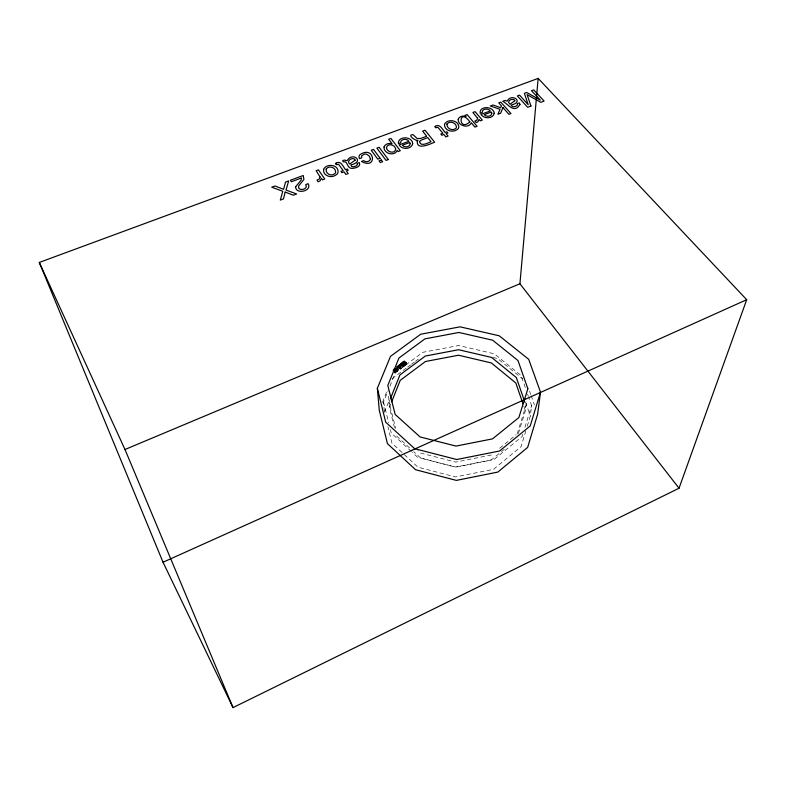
<?xml version="1.0" encoding="UTF-8"?>
<svg xmlns="http://www.w3.org/2000/svg" width="786" height="786" viewBox="0 0 786 786"><rect width="100%" height="100%" fill="white"/><g stroke="black" fill="none" stroke-linecap="round" stroke-linejoin="round"><path stroke-width="0.59" stroke-dasharray="3.93 2.95" d="M404.2 360.617L404.279 362.228L402.658 362.926L404.2 360.617L406.598 362.69L406.676 364.301L403.277 361.314M400.909 364.105L402.177 362.798L401.931 363.957L400.929 364.232L403.749 366.453L404.574 364.871L403.473 365.598L403.749 366.453M394.896 373.045L395.79 371.886L394.994 371.719M404.417 365.362L403.709 366.237L404.377 365.185L401.764 363.034L401.322 364.164L401.764 363.034M518.377 433.508L525.402 410.783L526.532 400.683M527.249 426.248L530.363 416.03L531.601 405.605L528.772 397.5M400.231 369.007L397.745 366.512L400.408 368.762L401.047 368.231L398.089 365.726L401.057 368.428L400.103 368.978L400.752 367.769L400.123 367.946L400.968 367.484L400.408 368.762M525.863 430.787L521.02 446.674L493.539 469.321L455.408 476.945L417.906 467.159L391.988 443.186L387.881 426.592M522.847 434.196L522.15 436.485L494.286 459.319L455.585 467.031L417.533 457.177L412.277 452.353M524.95 427.338L531.601 405.605M517.168 433.98L526.001 405.468M402.953 361.982L403.071 362.768L403.984 362.267C402.943 359.143 402.717 364.832 406.028 364.606L406.323 363.073L403.925 361M397.244 371.041C397.755 369.734 395.889 370.579 396.144 371.464C396.92 371.483 398.541 371.572 394.267 368.379M389.944 399.858L389.031 402.127L395.682 428.508M394.513 427.663L389.424 407.423L391.222 402.913M384.364 412.375L389.316 400.054M384.275 411.216L383.529 401.99L388.097 390.711M389.925 386.201L395.397 372.672L422.848 352.315L458.71 345.526L494.355 353.818L521.069 375.492L525.932 389.384M382.458 402.334L387.007 391.084M406.323 363.073L405.301 364.203L406.028 364.606M394.916 372.014L395.466 371.719L394.857 372.318M399.317 364.223L402.619 366.502L402.658 367.278L399.052 364.419L401.459 366.718M395.044 372.79L395.525 371.984L394.601 372.672M397.716 366.895L398.669 366.345L397.932 366.6L398.571 365.402L397.785 365.804L400.811 368.487M499.68 448.246L516.245 434.727M504.307 449.268L491.044 460.124L455.625 467.179L420.775 458.159L413.613 451.596M399.75 364.331L400.27 365.195L400.467 363.82L399.75 364.331L402.923 367.082L402.864 365.903L402.068 366.679M406.598 362.69C401.882 365.117 409.673 367.091 402.756 361.924M398.463 365.372L401.538 368.113L401.734 366.738L399.052 364.419M394.405 368.29L397.559 371.061L398.443 370.226L398.364 368.791L395.967 366.698M392.027 378.724L406.686 367.819M407.669 367.091L410.597 364.91M411.579 364.183L414.507 362.002M415.489 361.275L418.417 359.104M399.406 365.834L399.347 364.655L399.406 365.834L401.803 367.917L401.734 366.738M398.364 368.791L396.252 366.492M398.089 365.726L397.863 366.335L400.624 368.821M491.407 455.006L455.713 462.099L420.608 453.05L417.897 450.575M492.901 357.443L497.656 358.554L522.562 378.793M403.69 361.167L406.097 363.24M403.542 361.108L405.94 363.181M403.444 361.364L405.841 363.437M403.061 361.511L406.382 364.34M403.13 361.678L405.527 363.751M402.904 361.707L405.419 363.918M402.678 362.1L405.782 364.94M402.619 362.277L405.566 364.842M402.579 362.444L405.586 365.048M402.579 362.611L405.419 365.107M402.658 362.926L405.144 365.077M402.088 362.768L404.682 365.028M401.862 362.808L404.702 365.156M401.725 362.877L404.662 365.441M401.577 362.975L404.613 365.588M401.42 363.103L404.535 365.745M404.436 365.893L401.4 363.299L404.318 366.03M401.174 363.368L404.21 365.962M401.076 363.515L404.191 366.158M400.998 363.672L404.043 366.276M400.948 363.82L403.886 366.384M400.467 363.82L403.523 366.492M400.202 364.016L402.599 366.099M400.015 364.193L402.619 366.502L399.887 364.242M399.082 364.851L401.469 366.934M398.296 365.421L400.929 367.848M398.089 365.559L400.742 367.819M397.736 366.04L400.821 368.654M397.687 366.649L400.408 368.948M396.35 368.103L398.738 370.186L398.649 368.585M396.056 368.143L398.443 370.226M394.739 368.212L397.323 370.481M394.523 368.231L397.549 370.894M394.14 368.477L397.166 371.208M394.032 368.595L397.058 371.365M394.022 368.919L396.861 371.375M394.012 369.076L396.94 371.503M394.405 369.548L396.802 371.64M394.189 369.548L396.645 371.768M394.012 369.666L396.399 371.758M394.041 369.813L396.429 371.906M393.786 369.784L396.173 371.876M393.403 369.656L396.183 372.043M393.403 369.793L395.79 371.886M393.138 369.892L395.761 372.033M393.314 370.098L395.702 372.191M393.098 370.118L395.623 372.348M393 370.324L395.515 372.505M393.01 370.56L395.397 372.652M396.606 435.994L412.719 450.771M411.402 451.547L391.241 433.027L390.387 429.578M529.509 391.035L530.727 394.503M531.139 395.653L534.392 404.908M527.553 394.022L528.359 396.341M525.579 402.226L530.363 416.03M523.81 406.156L525.402 410.783M383.529 401.99L388.667 422.681M388.598 396.173L389.424 407.423M396.409 371.012L397.009 370.579L396.409 371.012"/><path stroke-width="1.18" d="M679.035 488.224L519.919 283.766L538.164 78.394L39.3 262.445L163.026 562.236L233.02 707.606L679.035 488.224L746.7 299.702L538.164 78.394M540.493 392.116L537.644 414.153L527.652 447.421L497.843 472.081L456.342 480.393L415.539 469.714L387.419 443.628L379.265 410.204L377.349 388.284L390.524 356.343L420.716 334.227L460.075 326.838L499.218 335.789L528.693 359.3L540.493 392.116L530.245 425.924L499.542 451.017L456.754 459.515L414.674 448.698L385.71 422.21L377.349 388.284M390.396 398.728L399.927 374.951L425.334 356.038L458.602 349.731L491.643 357.453L516.343 377.575L524.842 402.118M391.674 401.784L400.231 380.345L425.462 361.501L458.493 355.223L491.309 362.926L515.832 382.998L523.014 403.837M163.026 562.236L746.7 299.702M39.3 262.445L124.984 449.504L519.919 283.766M124.984 449.504L233.02 707.606M395.682 149.114C395.142 154.321 386.594 152.258 386.486 147.581C387.498 142.757 395.279 144.644 395.682 149.114M384.02 147.031C383.519 153.781 394.641 156.679 397.215 150.372L398.109 151.56L400.3 150.735L390.907 138.444L388.677 139.269L392.086 143.75C389.178 142.865 385.022 143.818 384.02 147.031M477.564 118.234L476.915 120.14L474.882 121.083L476.169 122.596L477.976 121.761L478.988 119.403L480.246 120.867L482.299 120.101L475.058 111.661L472.907 112.467L477.564 118.234M357.434 164.087C357.168 166.436 353.631 167.045 351.715 166.583L350.949 164.893C365.392 161.523 352.236 151.393 347.186 160.678L344.081 160.069L342.617 160.816L343.413 161.936C347.206 159.98 347.265 167.919 350.929 168.332C354.024 168.744 361.589 166.946 359.33 162.604L357.188 163.4L357.434 164.087M419.518 141.627C420.49 147.228 428.321 142.728 431.042 141.696L427.771 137.589L420.657 140.399L419.518 141.627M519.978 104.351C514.28 114.461 507.677 103.477 502.775 101.315L505.162 100.412L507.196 101.178C511.047 92.748 524.852 101.689 511.372 105.019L511.244 105.432C512.472 107.77 516.481 106.7 517.601 104.793L517.237 103.634L519.202 102.897L519.978 104.351M458.189 119.325C457.688 125.878 468.653 128.865 471.345 122.832L474.95 127.096L477.063 126.31L467.139 114.609L465.145 115.346L466.059 116.426C463.288 115.473 459.181 116.23 458.189 119.325M491.8 113.164C491.82 116.849 486.082 117.104 484.147 114.707L491.24 112.064L491.8 113.164M444.483 124.375C444.1 130.368 452.166 132.863 456.627 129.926A6.111 4.068 -1 0 0 458.759 127.548C459.486 120.229 447.332 118.136 444.483 124.375M370.432 158.762C370.265 161.818 365.618 162.604 363.692 160.619L361.472 161.444C377.702 170.444 374.794 144.683 359.998 154.665A5.168 3.517 -4.4 0 0 358.996 156.846L359.448 158.644L361.668 157.819L361.668 155.825L364.39 154.154A3.105 2.112 -4.4 0 1 366.856 154.331L369.381 156.276L370.432 158.762M295.654 186.754C295.497 194.948 312.612 191.077 308.102 183.688L305.715 184.582C308.505 188.63 300.763 191.342 298.651 188.06L298.631 185.987L303.927 179.434L303.219 175.504L290.417 180.249L291.38 181.733L301.578 177.941L301.048 180.22L295.654 186.754M410.233 143.622C410.096 147.336 404.328 147.837 402.353 145.223L409.742 142.472L410.233 143.622M494.207 113.312C493.058 119.079 483.773 119 480.973 114.412L490.326 110.924C488.528 108.104 481.818 108.429 482.299 112.437L480.197 113.223C479.047 105.501 493.716 106.012 494.207 113.312M320.128 177.017L319.204 179.1L316.974 180.112L318.094 181.772L320.069 180.868L321.435 178.294L322.525 179.896L324.746 179.07L318.448 169.845L316.129 170.7L320.128 177.017M446.939 124.109C446.536 128.216 451.862 131.154 455.261 128.806A3.39 2.25 -0.9 0 0 456.45 127.116C456.283 122.626 449.553 120.327 446.939 124.109M323.655 169.304C322.466 175.583 330.945 178.481 335.494 175.278A6.288 4.323 -5.8 0 0 337.931 172.733C339.552 164.814 326.622 162.771 323.655 169.304M514.83 100.716L510.075 104.253L508.65 102.494L509.19 100.637L511.047 99.498L513.808 99.468L514.83 100.716M412.67 143.779C411.333 149.576 401.882 149.92 399.15 144.909L408.887 141.274C407.05 138.218 400.339 138.798 400.634 142.846L398.443 143.671C397.529 135.762 412.562 135.988 412.67 143.779M469.851 121.85C457.953 132.893 458.385 106.169 469.851 121.85M326.19 169.029C325.208 173.303 330.7 176.634 334.217 174.07A3.478 2.397 -5.8 0 0 335.612 172.272C335.995 167.369 328.882 165.06 326.19 169.029M285.18 192.079L283.461 198.927L280.307 200.106L282.773 191.283L271.74 187.196L274.992 185.987L283.599 189.347L285.524 182.067L288.668 180.908L286.035 190.074L296.636 193.975L293.345 195.213L285.18 192.079M355.125 160.206L349.731 164.048C345.919 161.091 352.236 156.778 354.85 159.352L355.125 160.206M527.868 388.716L518.868 417.562L492.527 438.873L455.998 446.084L420.068 436.937L395.181 414.448L387.812 385.454L398.974 357.984L424.941 338.864L458.926 332.468L492.704 340.23L517.964 360.538L527.868 388.716M417.258 141.362C416.58 150.883 431.219 143.514 434.619 142.187L425.059 130.24L422.632 131.144L426.7 136.243L421.119 138.316L417.327 138.68L413.092 134.681C406.549 134.357 415.332 141.018 417.955 140.478L417.258 141.362M502.971 107.633L500.643 113.233L497.902 114.255L500.014 109.303L490.307 106.002L493.028 104.99L500.662 107.711L501.497 105.972L498.746 102.868L500.78 102.111L510.939 113.538L508.886 114.304L502.971 107.633M435.483 126.232L434.786 126.625L435.709 127.764L437.91 127.322L442.911 133.286L440.818 134.072L441.791 135.261L443.884 134.485L445.859 136.911L448.089 136.076L446.104 133.649L447.873 132.981L446.9 131.793L445.131 132.461C442.675 129.926 440.062 123.353 435.483 126.232M336.182 163.115L335.435 163.527L336.28 164.736L338.56 164.274L343.148 170.591L340.957 171.407L341.841 172.674L344.042 171.849L345.85 174.423L348.188 173.549L346.371 170.975L348.237 170.277L347.343 169.019L345.486 169.717C343.295 166.946 340.888 160.069 336.182 163.115M380.11 158.291L377.801 159.155L371.208 150.244L373.507 149.389L380.11 158.291M381.357 159.971L379.039 160.835L380.316 162.564L382.635 161.7L381.357 159.971M388.323 159.568L386.044 160.413L376.887 148.132L379.137 147.296L388.323 159.568M530.953 106.031L527.642 107.269L517.355 95.951L519.556 95.135L528.182 104.666L524.39 93.338L526.679 92.493L540.326 100.117L531.513 90.695L533.714 89.869L544.118 101.08L540.797 102.327L527.101 94.644L530.953 106.031"/></g></svg>
